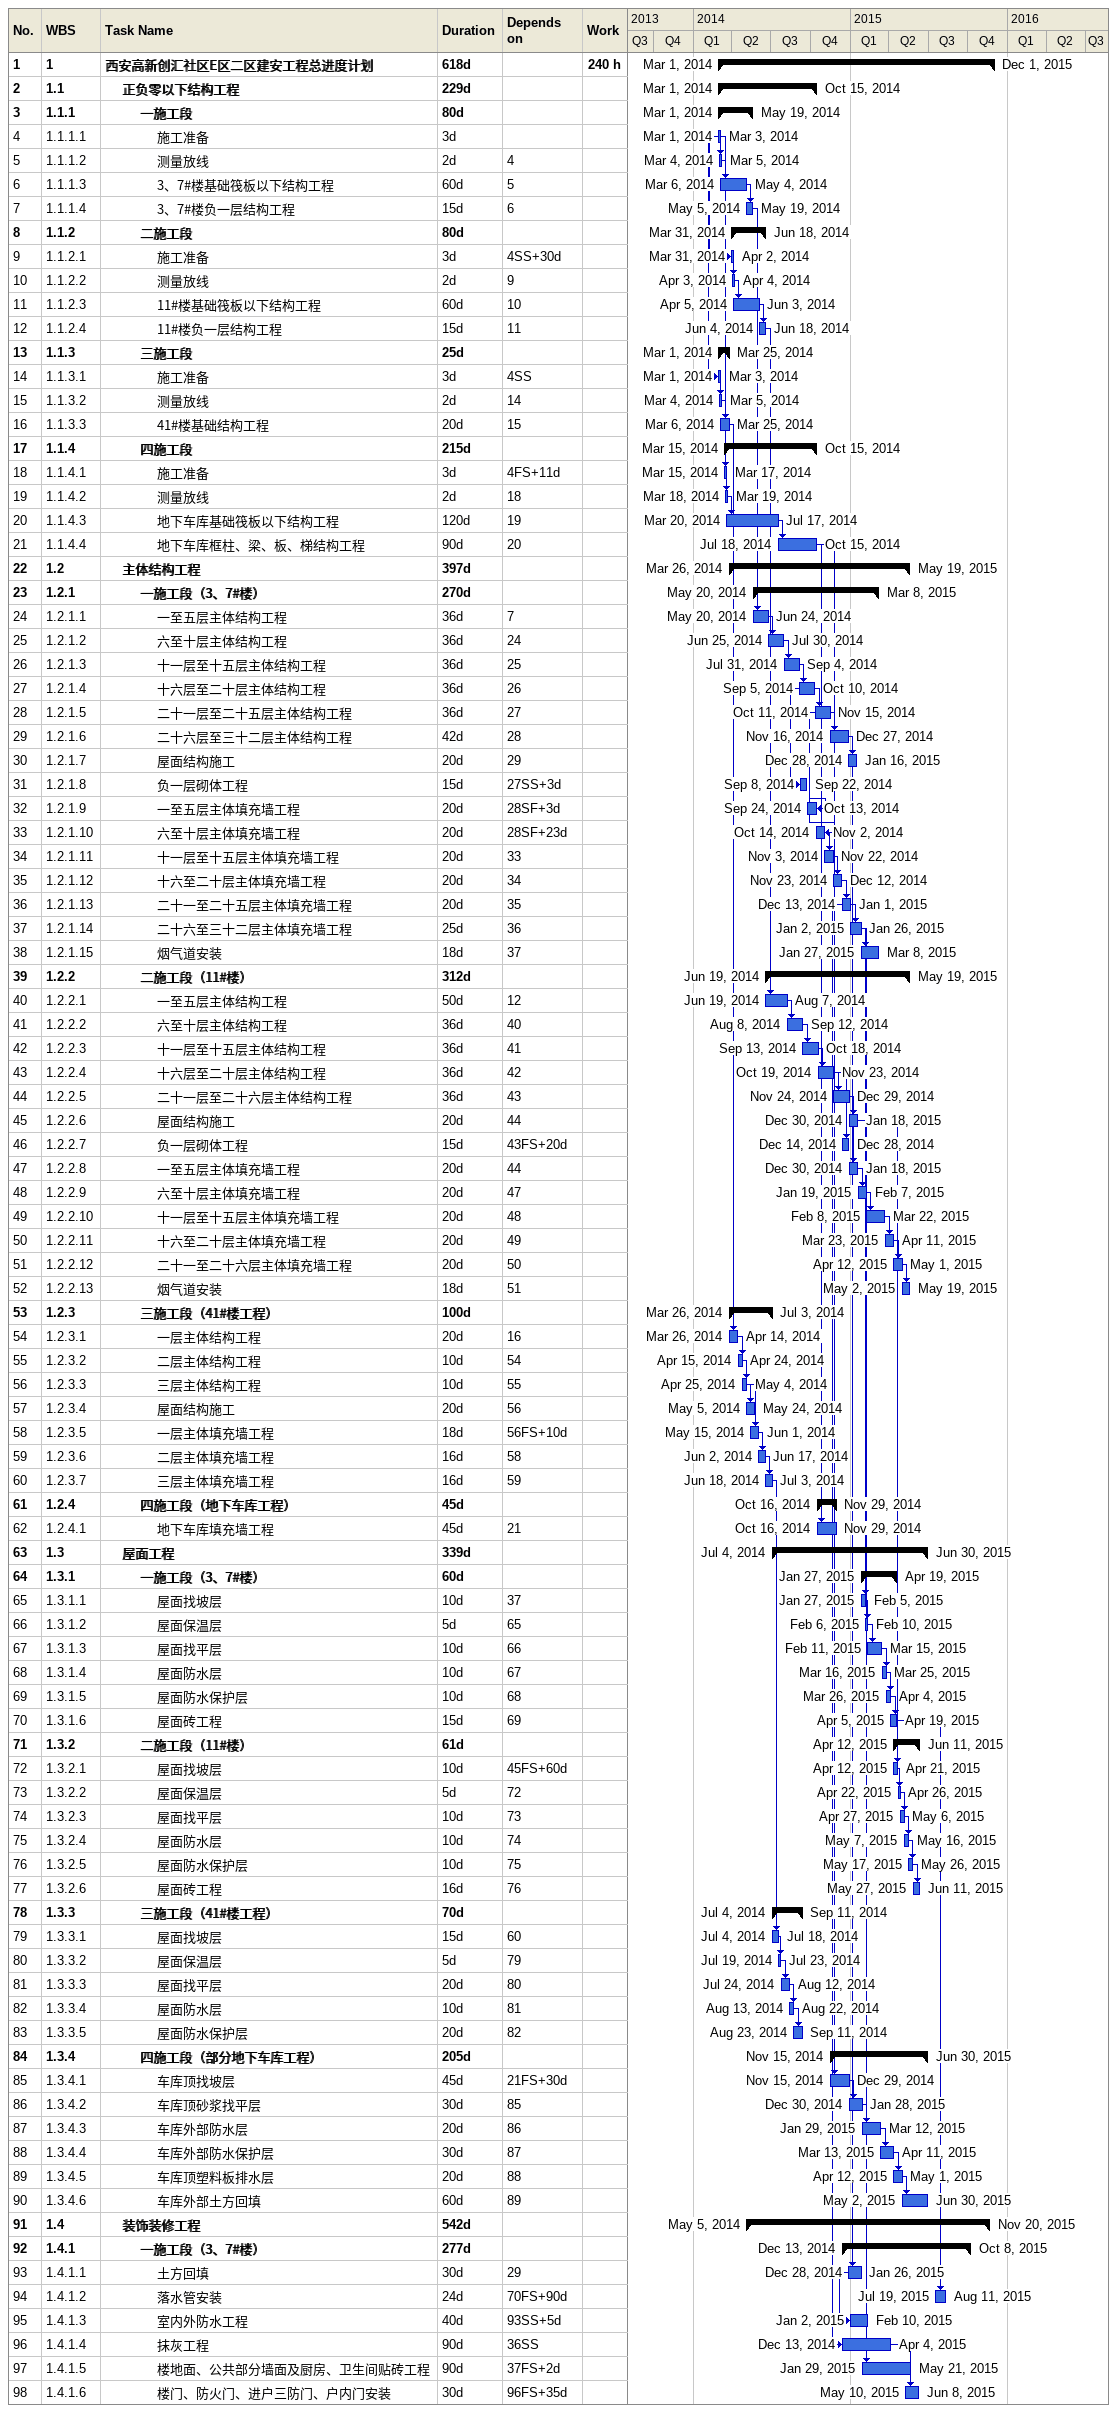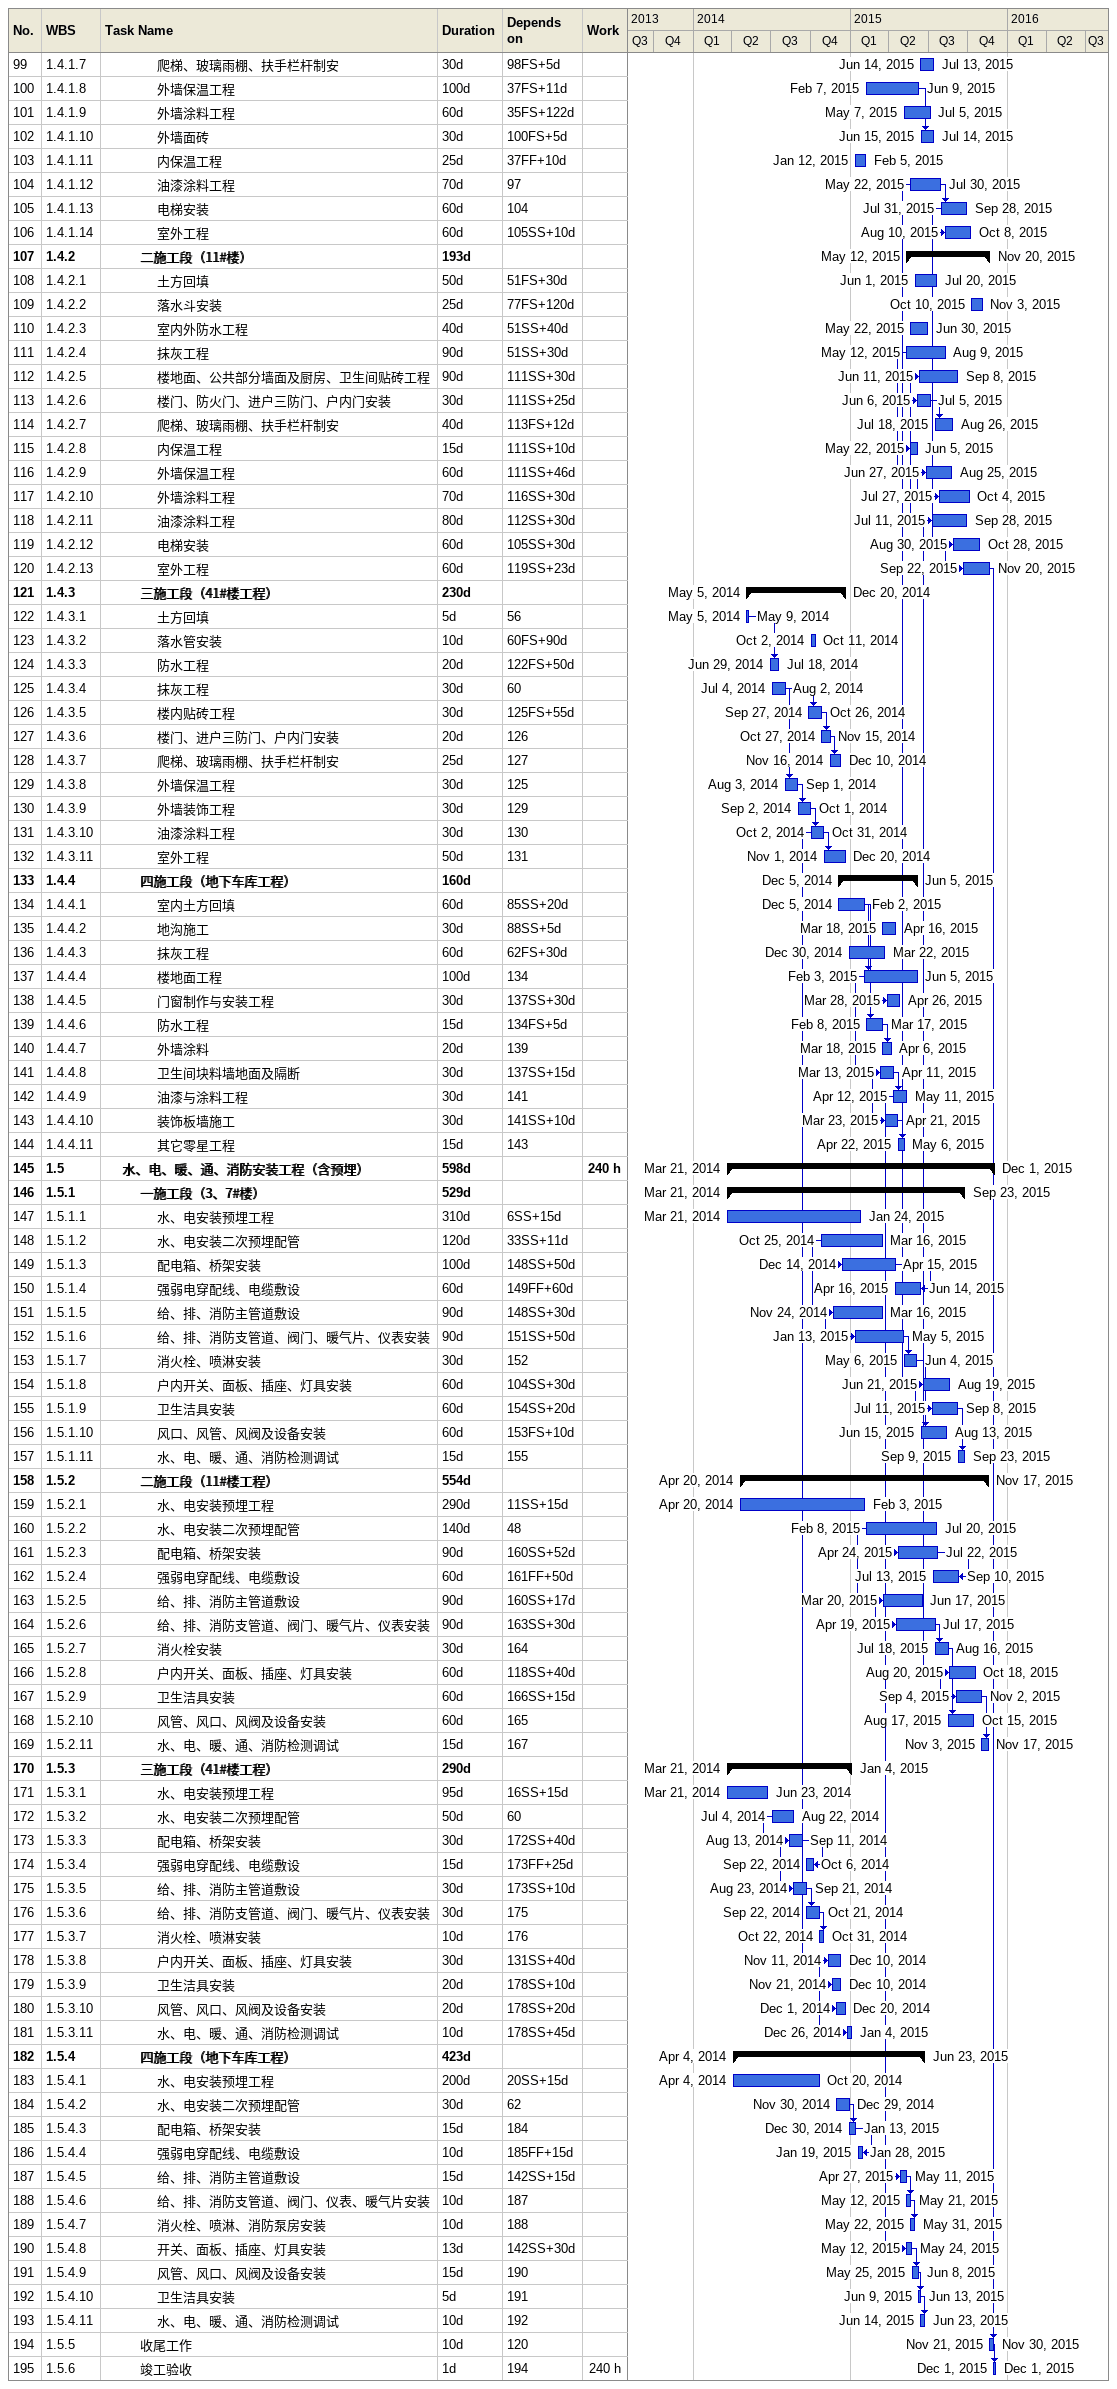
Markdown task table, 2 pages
| ID | WBS | Task | Duration | Start | Finish | Predecessors | Work (h) |
|---|---|---|---|---|---|---|---|
| 1 | 1 | **西安高新创汇社区E区二区建安工程总进度计划** | 618d | 2014-03-01 | 2015-12-01 |  | 240 |
| 2 | 1.1 | **正负零以下结构工程** | 229d | 2014-03-01 | 2014-10-15 |  |  |
| 3 | 1.1.1 | **一施工段** | 80d | 2014-03-01 | 2014-05-19 |  |  |
| 4 | 1.1.1.1 | 施工准备 | 3d | 2014-03-01 | 2014-03-03 |  |  |
| 5 | 1.1.1.2 | 测量放线 | 2d | 2014-03-04 | 2014-03-05 | 4 |  |
| 6 | 1.1.1.3 | 3、7#楼基础筏板以下结构工程 | 60d | 2014-03-06 | 2014-05-04 | 5 |  |
| 7 | 1.1.1.4 | 3、7#楼负一层结构工程 | 15d | 2014-05-05 | 2014-05-19 | 6 |  |
| 8 | 1.1.2 | **二施工段** | 80d | 2014-03-31 | 2014-06-18 |  |  |
| 9 | 1.1.2.1 | 施工准备 | 3d | 2014-03-31 | 2014-04-02 | 4SS+30d |  |
| 10 | 1.1.2.2 | 测量放线 | 2d | 2014-04-03 | 2014-04-04 | 9 |  |
| 11 | 1.1.2.3 | 11#楼基础筏板以下结构工程 | 60d | 2014-04-05 | 2014-06-03 | 10 |  |
| 12 | 1.1.2.4 | 11#楼负一层结构工程 | 15d | 2014-06-04 | 2014-06-18 | 11 |  |
| 13 | 1.1.3 | **三施工段** | 25d | 2014-03-01 | 2014-03-25 |  |  |
| 14 | 1.1.3.1 | 施工准备 | 3d | 2014-03-01 | 2014-03-03 | 4SS |  |
| 15 | 1.1.3.2 | 测量放线 | 2d | 2014-03-04 | 2014-03-05 | 14 |  |
| 16 | 1.1.3.3 | 41#楼基础结构工程 | 20d | 2014-03-06 | 2014-03-25 | 15 |  |
| 17 | 1.1.4 | **四施工段** | 215d | 2014-03-15 | 2014-10-15 |  |  |
| 18 | 1.1.4.1 | 施工准备 | 3d | 2014-03-15 | 2014-03-17 | 4FS+11d |  |
| 19 | 1.1.4.2 | 测量放线 | 2d | 2014-03-18 | 2014-03-19 | 18 |  |
| 20 | 1.1.4.3 | 地下车库基础筏板以下结构工程 | 120d | 2014-03-20 | 2014-07-17 | 19 |  |
| 21 | 1.1.4.4 | 地下车库框柱、梁、板、梯结构工程 | 90d | 2014-07-18 | 2014-10-15 | 20 |  |
| 22 | 1.2 | **主体结构工程** | 397d | 2014-03-26 | 2015-05-19 |  |  |
| 23 | 1.2.1 | **一施工段（3、7#楼）** | 270d | 2014-05-20 | 2015-03-08 |  |  |
| 24 | 1.2.1.1 | 一至五层主体结构工程 | 36d | 2014-05-20 | 2014-06-24 | 7 |  |
| 25 | 1.2.1.2 | 六至十层主体结构工程 | 36d | 2014-06-25 | 2014-07-30 | 24 |  |
| 26 | 1.2.1.3 | 十一层至十五层主体结构工程 | 36d | 2014-07-31 | 2014-09-04 | 25 |  |
| 27 | 1.2.1.4 | 十六层至二十层主体结构工程 | 36d | 2014-09-05 | 2014-10-10 | 26 |  |
| 28 | 1.2.1.5 | 二十一层至二十五层主体结构工程 | 36d | 2014-10-11 | 2014-11-15 | 27 |  |
| 29 | 1.2.1.6 | 二十六层至三十二层主体结构工程 | 42d | 2014-11-16 | 2014-12-27 | 28 |  |
| 30 | 1.2.1.7 | 屋面结构施工 | 20d | 2014-12-28 | 2015-01-16 | 29 |  |
| 31 | 1.2.1.8 | 负一层砌体工程 | 15d | 2014-09-08 | 2014-09-22 | 27SS+3d |  |
| 32 | 1.2.1.9 | 一至五层主体填充墙工程 | 20d | 2014-09-24 | 2014-10-13 | 28SF+3d |  |
| 33 | 1.2.1.10 | 六至十层主体填充墙工程 | 20d | 2014-10-14 | 2014-11-02 | 28SF+23d |  |
| 34 | 1.2.1.11 | 十一层至十五层主体填充墙工程 | 20d | 2014-11-03 | 2014-11-22 | 33 |  |
| 35 | 1.2.1.12 | 十六至二十层主体填充墙工程 | 20d | 2014-11-23 | 2014-12-12 | 34 |  |
| 36 | 1.2.1.13 | 二十一至二十五层主体填充墙工程 | 20d | 2014-12-13 | 2015-01-01 | 35 |  |
| 37 | 1.2.1.14 | 二十六至三十二层主体填充墙工程 | 25d | 2015-01-02 | 2015-01-26 | 36 |  |
| 38 | 1.2.1.15 | 烟气道安装 | 18d | 2015-01-27 | 2015-03-08 | 37 |  |
| 39 | 1.2.2 | **二施工段（11#楼）** | 312d | 2014-06-19 | 2015-05-19 |  |  |
| 40 | 1.2.2.1 | 一至五层主体结构工程 | 50d | 2014-06-19 | 2014-08-07 | 12 |  |
| 41 | 1.2.2.2 | 六至十层主体结构工程 | 36d | 2014-08-08 | 2014-09-12 | 40 |  |
| 42 | 1.2.2.3 | 十一层至十五层主体结构工程 | 36d | 2014-09-13 | 2014-10-18 | 41 |  |
| 43 | 1.2.2.4 | 十六层至二十层主体结构工程 | 36d | 2014-10-19 | 2014-11-23 | 42 |  |
| 44 | 1.2.2.5 | 二十一层至二十六层主体结构工程 | 36d | 2014-11-24 | 2014-12-29 | 43 |  |
| 45 | 1.2.2.6 | 屋面结构施工 | 20d | 2014-12-30 | 2015-01-18 | 44 |  |
| 46 | 1.2.2.7 | 负一层砌体工程 | 15d | 2014-12-14 | 2014-12-28 | 43FS+20d |  |
| 47 | 1.2.2.8 | 一至五层主体填充墙工程 | 20d | 2014-12-30 | 2015-01-18 | 44 |  |
| 48 | 1.2.2.9 | 六至十层主体填充墙工程 | 20d | 2015-01-19 | 2015-02-07 | 47 |  |
| 49 | 1.2.2.10 | 十一层至十五层主体填充墙工程 | 20d | 2015-02-08 | 2015-03-22 | 48 |  |
| 50 | 1.2.2.11 | 十六至二十层主体填充墙工程 | 20d | 2015-03-23 | 2015-04-11 | 49 |  |
| 51 | 1.2.2.12 | 二十一至二十六层主体填充墙工程 | 20d | 2015-04-12 | 2015-05-01 | 50 |  |
| 52 | 1.2.2.13 | 烟气道安装 | 18d | 2015-05-02 | 2015-05-19 | 51 |  |
| 53 | 1.2.3 | **三施工段（41#楼工程）** | 100d | 2014-03-26 | 2014-07-03 |  |  |
| 54 | 1.2.3.1 | 一层主体结构工程 | 20d | 2014-03-26 | 2014-04-14 | 16 |  |
| 55 | 1.2.3.2 | 二层主体结构工程 | 10d | 2014-04-15 | 2014-04-24 | 54 |  |
| 56 | 1.2.3.3 | 三层主体结构工程 | 10d | 2014-04-25 | 2014-05-04 | 55 |  |
| 57 | 1.2.3.4 | 屋面结构施工 | 20d | 2014-05-05 | 2014-05-24 | 56 |  |
| 58 | 1.2.3.5 | 一层主体填充墙工程 | 18d | 2014-05-15 | 2014-06-01 | 56FS+10d |  |
| 59 | 1.2.3.6 | 二层主体填充墙工程 | 16d | 2014-06-02 | 2014-06-17 | 58 |  |
| 60 | 1.2.3.7 | 三层主体填充墙工程 | 16d | 2014-06-18 | 2014-07-03 | 59 |  |
| 61 | 1.2.4 | **四施工段（地下车库工程）** | 45d | 2014-10-16 | 2014-11-29 |  |  |
| 62 | 1.2.4.1 | 地下车库填充墙工程 | 45d | 2014-10-16 | 2014-11-29 | 21 |  |
| 63 | 1.3 | **屋面工程** | 339d | 2014-07-04 | 2015-06-30 |  |  |
| 64 | 1.3.1 | **一施工段（3、7#楼）** | 60d | 2015-01-27 | 2015-04-19 |  |  |
| 65 | 1.3.1.1 | 屋面找坡层 | 10d | 2015-01-27 | 2015-02-05 | 37 |  |
| 66 | 1.3.1.2 | 屋面保温层 | 5d | 2015-02-06 | 2015-02-10 | 65 |  |
| 67 | 1.3.1.3 | 屋面找平层 | 10d | 2015-02-11 | 2015-03-15 | 66 |  |
| 68 | 1.3.1.4 | 屋面防水层 | 10d | 2015-03-16 | 2015-03-25 | 67 |  |
| 69 | 1.3.1.5 | 屋面防水保护层 | 10d | 2015-03-26 | 2015-04-04 | 68 |  |
| 70 | 1.3.1.6 | 屋面砖工程 | 15d | 2015-04-05 | 2015-04-19 | 69 |  |
| 71 | 1.3.2 | **二施工段（11#楼）** | 61d | 2015-04-12 | 2015-06-11 |  |  |
| 72 | 1.3.2.1 | 屋面找坡层 | 10d | 2015-04-12 | 2015-04-21 | 45FS+60d |  |
| 73 | 1.3.2.2 | 屋面保温层 | 5d | 2015-04-22 | 2015-04-26 | 72 |  |
| 74 | 1.3.2.3 | 屋面找平层 | 10d | 2015-04-27 | 2015-05-06 | 73 |  |
| 75 | 1.3.2.4 | 屋面防水层 | 10d | 2015-05-07 | 2015-05-16 | 74 |  |
| 76 | 1.3.2.5 | 屋面防水保护层 | 10d | 2015-05-17 | 2015-05-26 | 75 |  |
| 77 | 1.3.2.6 | 屋面砖工程 | 16d | 2015-05-27 | 2015-06-11 | 76 |  |
| 78 | 1.3.3 | **三施工段（41#楼工程）** | 70d | 2014-07-04 | 2014-09-11 |  |  |
| 79 | 1.3.3.1 | 屋面找坡层 | 15d | 2014-07-04 | 2014-07-18 | 60 |  |
| 80 | 1.3.3.2 | 屋面保温层 | 5d | 2014-07-19 | 2014-07-23 | 79 |  |
| 81 | 1.3.3.3 | 屋面找平层 | 20d | 2014-07-24 | 2014-08-12 | 80 |  |
| 82 | 1.3.3.4 | 屋面防水层 | 10d | 2014-08-13 | 2014-08-22 | 81 |  |
| 83 | 1.3.3.5 | 屋面防水保护层 | 20d | 2014-08-23 | 2014-09-11 | 82 |  |
| 84 | 1.3.4 | **四施工段（部分地下车库工程）** | 205d | 2014-11-15 | 2015-06-30 |  |  |
| 85 | 1.3.4.1 | 车库顶找坡层 | 45d | 2014-11-15 | 2014-12-29 | 21FS+30d |  |
| 86 | 1.3.4.2 | 车库顶砂浆找平层 | 30d | 2014-12-30 | 2015-01-28 | 85 |  |
| 87 | 1.3.4.3 | 车库外部防水层 | 20d | 2015-01-29 | 2015-03-12 | 86 |  |
| 88 | 1.3.4.4 | 车库外部防水保护层 | 30d | 2015-03-13 | 2015-04-11 | 87 |  |
| 89 | 1.3.4.5 | 车库顶塑料板排水层 | 20d | 2015-04-12 | 2015-05-01 | 88 |  |
| 90 | 1.3.4.6 | 车库外部土方回填 | 60d | 2015-05-02 | 2015-06-30 | 89 |  |
| 91 | 1.4 | **装饰装修工程** | 542d | 2014-05-05 | 2015-11-20 |  |  |
| 92 | 1.4.1 | **一施工段（3、7#楼）** | 277d | 2014-12-13 | 2015-10-08 |  |  |
| 93 | 1.4.1.1 | 土方回填 | 30d | 2014-12-28 | 2015-01-26 | 29 |  |
| 94 | 1.4.1.2 | 落水管安装 | 24d | 2015-07-19 | 2015-08-11 | 70FS+90d |  |
| 95 | 1.4.1.3 | 室内外防水工程 | 40d | 2015-01-02 | 2015-02-10 | 93SS+5d |  |
| 96 | 1.4.1.4 | 抹灰工程 | 90d | 2014-12-13 | 2015-04-04 | 36SS |  |
| 97 | 1.4.1.5 | 楼地面、公共部分墙面及厨房、卫生间贴砖工程 | 90d | 2015-01-29 | 2015-05-21 | 37FS+2d |  |
| 98 | 1.4.1.6 | 楼门、防火门、进户三防门、户内门安装 | 30d | 2015-05-10 | 2015-06-08 | 96FS+35d |  |
| 99 | 1.4.1.7 | 爬梯、玻璃雨棚、扶手栏杆制安 | 30d | 2015-06-14 | 2015-07-13 | 98FS+5d |  |
| 100 | 1.4.1.8 | 外墙保温工程 | 100d | 2015-02-07 | 2015-06-09 | 37FS+11d |  |
| 101 | 1.4.1.9 | 外墙涂料工程 | 60d | 2015-05-07 | 2015-07-05 | 35FS+122d |  |
| 102 | 1.4.1.10 | 外墙面砖 | 30d | 2015-06-15 | 2015-07-14 | 100FS+5d |  |
| 103 | 1.4.1.11 | 内保温工程 | 25d | 2015-01-12 | 2015-02-05 | 37FF+10d |  |
| 104 | 1.4.1.12 | 油漆涂料工程 | 70d | 2015-05-22 | 2015-07-30 | 97 |  |
| 105 | 1.4.1.13 | 电梯安装 | 60d | 2015-07-31 | 2015-09-28 | 104 |  |
| 106 | 1.4.1.14 | 室外工程 | 60d | 2015-08-10 | 2015-10-08 | 105SS+10d |  |
| 107 | 1.4.2 | **二施工段（11#楼）** | 193d | 2015-05-12 | 2015-11-20 |  |  |
| 108 | 1.4.2.1 | 土方回填 | 50d | 2015-06-01 | 2015-07-20 | 51FS+30d |  |
| 109 | 1.4.2.2 | 落水斗安装 | 25d | 2015-10-10 | 2015-11-03 | 77FS+120d |  |
| 110 | 1.4.2.3 | 室内外防水工程 | 40d | 2015-05-22 | 2015-06-30 | 51SS+40d |  |
| 111 | 1.4.2.4 | 抹灰工程 | 90d | 2015-05-12 | 2015-08-09 | 51SS+30d |  |
| 112 | 1.4.2.5 | 楼地面、公共部分墙面及厨房、卫生间贴砖工程 | 90d | 2015-06-11 | 2015-09-08 | 111SS+30d |  |
| 113 | 1.4.2.6 | 楼门、防火门、进户三防门、户内门安装 | 30d | 2015-06-06 | 2015-07-05 | 111SS+25d |  |
| 114 | 1.4.2.7 | 爬梯、玻璃雨棚、扶手栏杆制安 | 40d | 2015-07-18 | 2015-08-26 | 113FS+12d |  |
| 115 | 1.4.2.8 | 内保温工程 | 15d | 2015-05-22 | 2015-06-05 | 111SS+10d |  |
| 116 | 1.4.2.9 | 外墙保温工程 | 60d | 2015-06-27 | 2015-08-25 | 111SS+46d |  |
| 117 | 1.4.2.10 | 外墙涂料工程 | 70d | 2015-07-27 | 2015-10-04 | 116SS+30d |  |
| 118 | 1.4.2.11 | 油漆涂料工程 | 80d | 2015-07-11 | 2015-09-28 | 112SS+30d |  |
| 119 | 1.4.2.12 | 电梯安装 | 60d | 2015-08-30 | 2015-10-28 | 105SS+30d |  |
| 120 | 1.4.2.13 | 室外工程 | 60d | 2015-09-22 | 2015-11-20 | 119SS+23d |  |
| 121 | 1.4.3 | **三施工段（41#楼工程）** | 230d | 2014-05-05 | 2014-12-20 |  |  |
| 122 | 1.4.3.1 | 土方回填 | 5d | 2014-05-05 | 2014-05-09 | 56 |  |
| 123 | 1.4.3.2 | 落水管安装 | 10d | 2014-10-02 | 2014-10-11 | 60FS+90d |  |
| 124 | 1.4.3.3 | 防水工程 | 20d | 2014-06-29 | 2014-07-18 | 122FS+50d |  |
| 125 | 1.4.3.4 | 抹灰工程 | 30d | 2014-07-04 | 2014-08-02 | 60 |  |
| 126 | 1.4.3.5 | 楼内贴砖工程 | 30d | 2014-09-27 | 2014-10-26 | 125FS+55d |  |
| 127 | 1.4.3.6 | 楼门、进户三防门、户内门安装 | 20d | 2014-10-27 | 2014-11-15 | 126 |  |
| 128 | 1.4.3.7 | 爬梯、玻璃雨棚、扶手栏杆制安 | 25d | 2014-11-16 | 2014-12-10 | 127 |  |
| 129 | 1.4.3.8 | 外墙保温工程 | 30d | 2014-08-03 | 2014-09-01 | 125 |  |
| 130 | 1.4.3.9 | 外墙装饰工程 | 30d | 2014-09-02 | 2014-10-01 | 129 |  |
| 131 | 1.4.3.10 | 油漆涂料工程 | 30d | 2014-10-02 | 2014-10-31 | 130 |  |
| 132 | 1.4.3.11 | 室外工程 | 50d | 2014-11-01 | 2014-12-20 | 131 |  |
| 133 | 1.4.4 | **四施工段（地下车库工程）** | 160d | 2014-12-05 | 2015-06-05 |  |  |
| 134 | 1.4.4.1 | 室内土方回填 | 60d | 2014-12-05 | 2015-02-02 | 85SS+20d |  |
| 135 | 1.4.4.2 | 地沟施工 | 30d | 2015-03-18 | 2015-04-16 | 88SS+5d |  |
| 136 | 1.4.4.3 | 抹灰工程 | 60d | 2014-12-30 | 2015-03-22 | 62FS+30d |  |
| 137 | 1.4.4.4 | 楼地面工程 | 100d | 2015-02-03 | 2015-06-05 | 134 |  |
| 138 | 1.4.4.5 | 门窗制作与安装工程 | 30d | 2015-03-28 | 2015-04-26 | 137SS+30d |  |
| 139 | 1.4.4.6 | 防水工程 | 15d | 2015-02-08 | 2015-03-17 | 134FS+5d |  |
| 140 | 1.4.4.7 | 外墙涂料 | 20d | 2015-03-18 | 2015-04-06 | 139 |  |
| 141 | 1.4.4.8 | 卫生间块料墙地面及隔断 | 30d | 2015-03-13 | 2015-04-11 | 137SS+15d |  |
| 142 | 1.4.4.9 | 油漆与涂料工程 | 30d | 2015-04-12 | 2015-05-11 | 141 |  |
| 143 | 1.4.4.10 | 装饰板墙施工 | 30d | 2015-03-23 | 2015-04-21 | 141SS+10d |  |
| 144 | 1.4.4.11 | 其它零星工程 | 15d | 2015-04-22 | 2015-05-06 | 143 |  |
| 145 | 1.5 | **水、电、暖、通、消防安装工程（含预埋）** | 598d | 2014-03-21 | 2015-12-01 |  | 240 |
| 146 | 1.5.1 | **一施工段（3、7#楼）** | 529d | 2014-03-21 | 2015-09-23 |  |  |
| 147 | 1.5.1.1 | 水、电安装预埋工程 | 310d | 2014-03-21 | 2015-01-24 | 6SS+15d |  |
| 148 | 1.5.1.2 | 水、电安装二次预埋配管 | 120d | 2014-10-25 | 2015-03-16 | 33SS+11d |  |
| 149 | 1.5.1.3 | 配电箱、桥架安装 | 100d | 2014-12-14 | 2015-04-15 | 148SS+50d |  |
| 150 | 1.5.1.4 | 强弱电穿配线、电缆敷设 | 60d | 2015-04-16 | 2015-06-14 | 149FF+60d |  |
| 151 | 1.5.1.5 | 给、排、消防主管道敷设 | 90d | 2014-11-24 | 2015-03-16 | 148SS+30d |  |
| 152 | 1.5.1.6 | 给、排、消防支管道、阀门、暖气片、仪表安装 | 90d | 2015-01-13 | 2015-05-05 | 151SS+50d |  |
| 153 | 1.5.1.7 | 消火栓、喷淋安装 | 30d | 2015-05-06 | 2015-06-04 | 152 |  |
| 154 | 1.5.1.8 | 户内开关、面板、插座、灯具安装 | 60d | 2015-06-21 | 2015-08-19 | 104SS+30d |  |
| 155 | 1.5.1.9 | 卫生洁具安装 | 60d | 2015-07-11 | 2015-09-08 | 154SS+20d |  |
| 156 | 1.5.1.10 | 风口、风管、风阀及设备安装 | 60d | 2015-06-15 | 2015-08-13 | 153FS+10d |  |
| 157 | 1.5.1.11 | 水、电、暖、通、消防检测调试 | 15d | 2015-09-09 | 2015-09-23 | 155 |  |
| 158 | 1.5.2 | **二施工段（11#楼工程）** | 554d | 2014-04-20 | 2015-11-17 |  |  |
| 159 | 1.5.2.1 | 水、电安装预埋工程 | 290d | 2014-04-20 | 2015-02-03 | 11SS+15d |  |
| 160 | 1.5.2.2 | 水、电安装二次预埋配管 | 140d | 2015-02-08 | 2015-07-20 | 48 |  |
| 161 | 1.5.2.3 | 配电箱、桥架安装 | 90d | 2015-04-24 | 2015-07-22 | 160SS+52d |  |
| 162 | 1.5.2.4 | 强弱电穿配线、电缆敷设 | 60d | 2015-07-13 | 2015-09-10 | 161FF+50d |  |
| 163 | 1.5.2.5 | 给、排、消防主管道敷设 | 90d | 2015-03-20 | 2015-06-17 | 160SS+17d |  |
| 164 | 1.5.2.6 | 给、排、消防支管道、阀门、暖气片、仪表安装 | 90d | 2015-04-19 | 2015-07-17 | 163SS+30d |  |
| 165 | 1.5.2.7 | 消火栓安装 | 30d | 2015-07-18 | 2015-08-16 | 164 |  |
| 166 | 1.5.2.8 | 户内开关、面板、插座、灯具安装 | 60d | 2015-08-20 | 2015-10-18 | 118SS+40d |  |
| 167 | 1.5.2.9 | 卫生洁具安装 | 60d | 2015-09-04 | 2015-11-02 | 166SS+15d |  |
| 168 | 1.5.2.10 | 风管、风口、风阀及设备安装 | 60d | 2015-08-17 | 2015-10-15 | 165 |  |
| 169 | 1.5.2.11 | 水、电、暖、通、消防检测调试 | 15d | 2015-11-03 | 2015-11-17 | 167 |  |
| 170 | 1.5.3 | **三施工段（41#楼工程）** | 290d | 2014-03-21 | 2015-01-04 |  |  |
| 171 | 1.5.3.1 | 水、电安装预埋工程 | 95d | 2014-03-21 | 2014-06-23 | 16SS+15d |  |
| 172 | 1.5.3.2 | 水、电安装二次预埋配管 | 50d | 2014-07-04 | 2014-08-22 | 60 |  |
| 173 | 1.5.3.3 | 配电箱、桥架安装 | 30d | 2014-08-13 | 2014-09-11 | 172SS+40d |  |
| 174 | 1.5.3.4 | 强弱电穿配线、电缆敷设 | 15d | 2014-09-22 | 2014-10-06 | 173FF+25d |  |
| 175 | 1.5.3.5 | 给、排、消防主管道敷设 | 30d | 2014-08-23 | 2014-09-21 | 173SS+10d |  |
| 176 | 1.5.3.6 | 给、排、消防支管道、阀门、暖气片、仪表安装 | 30d | 2014-09-22 | 2014-10-21 | 175 |  |
| 177 | 1.5.3.7 | 消火栓、喷淋安装 | 10d | 2014-10-22 | 2014-10-31 | 176 |  |
| 178 | 1.5.3.8 | 户内开关、面板、插座、灯具安装 | 30d | 2014-11-11 | 2014-12-10 | 131SS+40d |  |
| 179 | 1.5.3.9 | 卫生洁具安装 | 20d | 2014-11-21 | 2014-12-10 | 178SS+10d |  |
| 180 | 1.5.3.10 | 风管、风口、风阀及设备安装 | 20d | 2014-12-01 | 2014-12-20 | 178SS+20d |  |
| 181 | 1.5.3.11 | 水、电、暖、通、消防检测调试 | 10d | 2014-12-26 | 2015-01-04 | 178SS+45d |  |
| 182 | 1.5.4 | **四施工段（地下车库工程）** | 423d | 2014-04-04 | 2015-06-23 |  |  |
| 183 | 1.5.4.1 | 水、电安装预埋工程 | 200d | 2014-04-04 | 2014-10-20 | 20SS+15d |  |
| 184 | 1.5.4.2 | 水、电安装二次预埋配管 | 30d | 2014-11-30 | 2014-12-29 | 62 |  |
| 185 | 1.5.4.3 | 配电箱、桥架安装 | 15d | 2014-12-30 | 2015-01-13 | 184 |  |
| 186 | 1.5.4.4 | 强弱电穿配线、电缆敷设 | 10d | 2015-01-19 | 2015-01-28 | 185FF+15d |  |
| 187 | 1.5.4.5 | 给、排、消防主管道敷设 | 15d | 2015-04-27 | 2015-05-11 | 142SS+15d |  |
| 188 | 1.5.4.6 | 给、排、消防支管道、阀门、仪表、暖气片安装 | 10d | 2015-05-12 | 2015-05-21 | 187 |  |
| 189 | 1.5.4.7 | 消火栓、喷淋、消防泵房安装 | 10d | 2015-05-22 | 2015-05-31 | 188 |  |
| 190 | 1.5.4.8 | 开关、面板、插座、灯具安装 | 13d | 2015-05-12 | 2015-05-24 | 142SS+30d |  |
| 191 | 1.5.4.9 | 风管、风口、风阀及设备安装 | 15d | 2015-05-25 | 2015-06-08 | 190 |  |
| 192 | 1.5.4.10 | 卫生洁具安装 | 5d | 2015-06-09 | 2015-06-13 | 191 |  |
| 193 | 1.5.4.11 | 水、电、暖、通、消防检测调试 | 10d | 2015-06-14 | 2015-06-23 | 192 |  |
| 194 | 1.5.5 | 收尾工作 | 10d | 2015-11-21 | 2015-11-30 | 120 |  |
| 195 | 1.5.6 | 竣工验收 | 1d | 2015-12-01 | 2015-12-01 | 194 | 240 |
